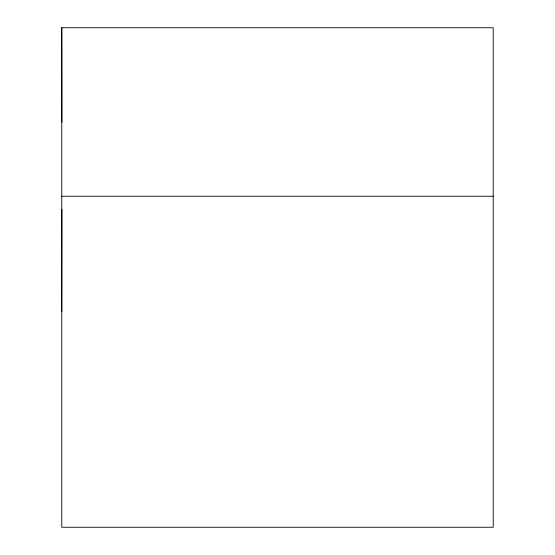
<?xml version="1.0" encoding="UTF-8"?>
<svg xmlns="http://www.w3.org/2000/svg" width="555" height="555" viewBox="0 0 555 555"><rect width="100%" height="100%" fill="white"/><g stroke="black" fill="none" stroke-linecap="round" stroke-linejoin="round"><path stroke-width="0.83" d="M61.778 311.528L61.883 209.464M61.778 27.75L493.222 27.75L493.222 527.25L61.778 527.25L61.778 27.75L61.883 122.162M61.778 196.241L493.222 196.241"/></g></svg>
